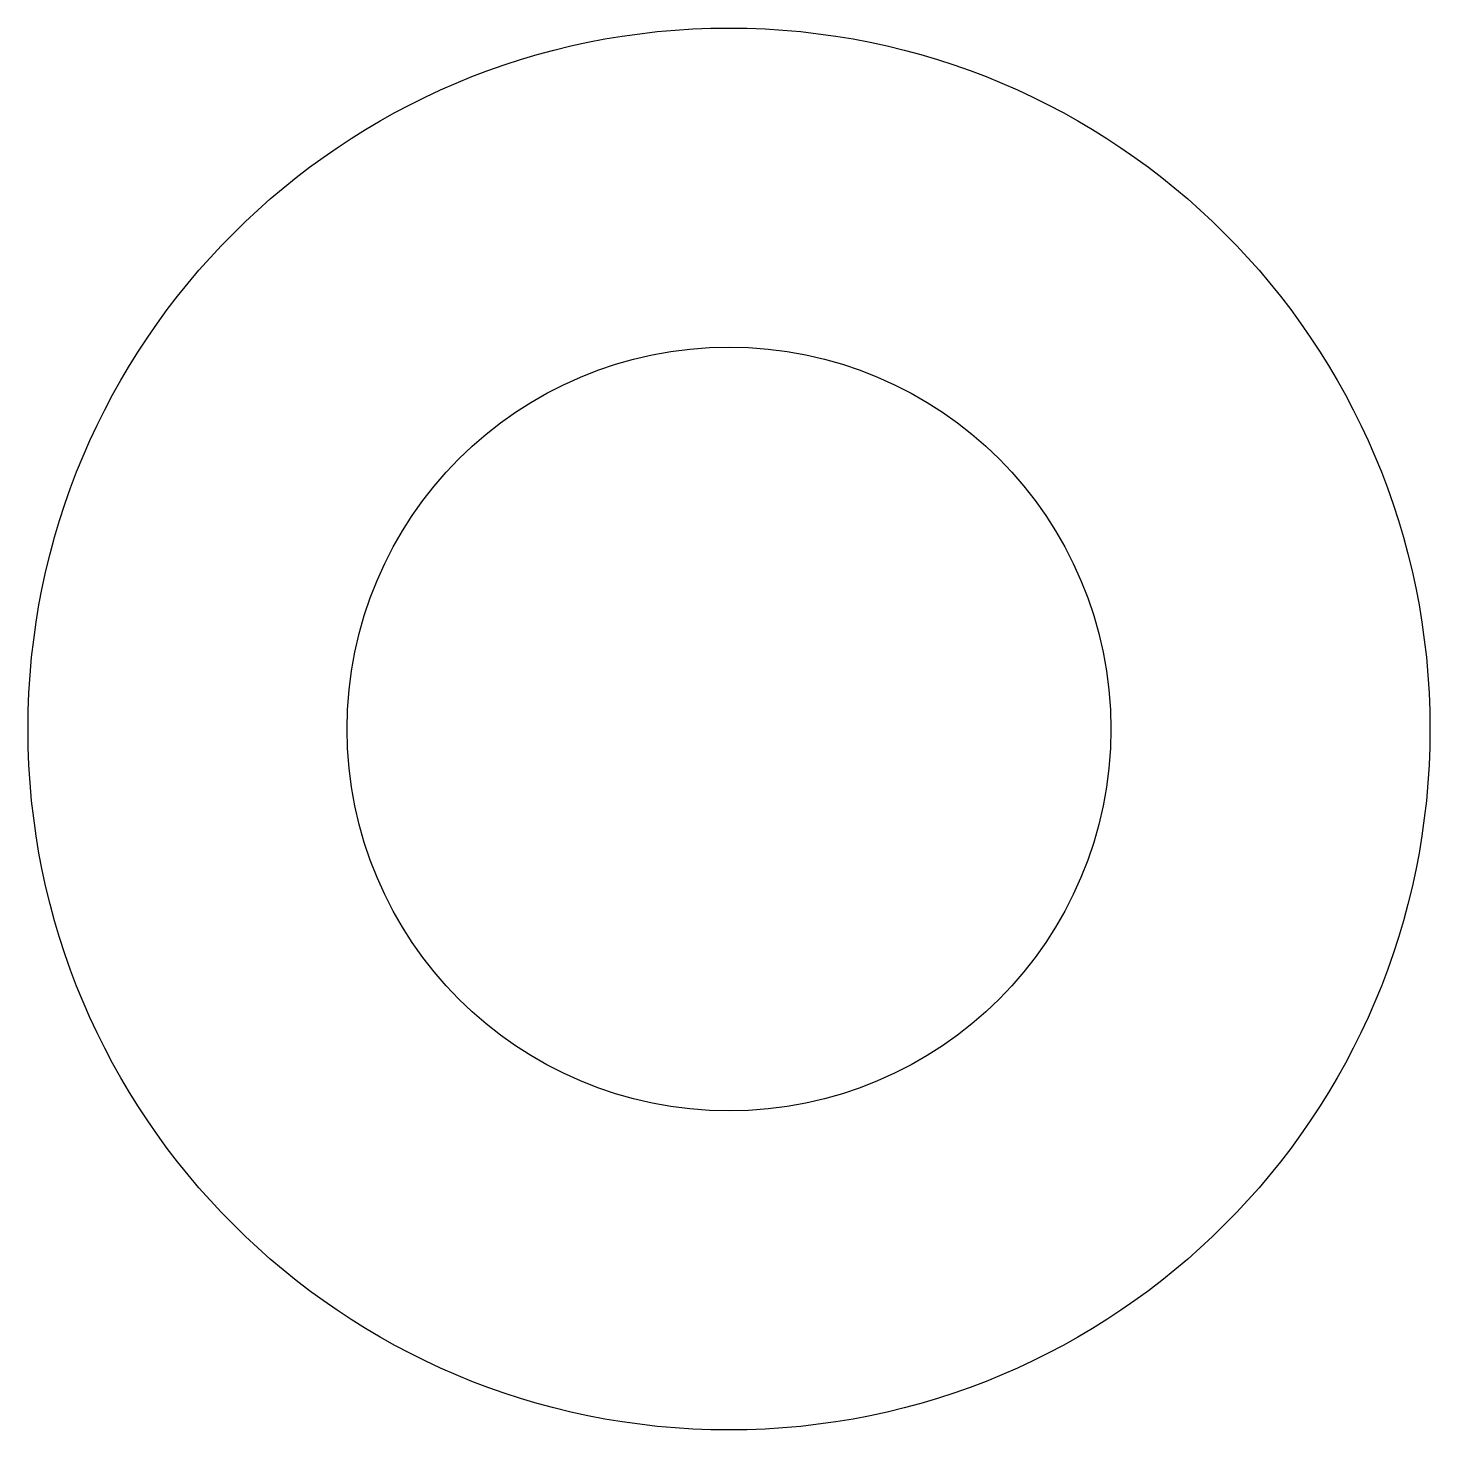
# Model space of a CAD drawing. Header units: millimetres. Extents: x -487.4 to -432.6, y -30.5 to 24.3.
import ezdxf

# ---------------------------------------------------------------- set-up
doc = ezdxf.new("R2010")
doc.units = ezdxf.units.MM
doc.layers.add('CUTOUTS', color=1, linetype='CONTINUOUS')
doc.layers.add('PERIMETER', color=5, linetype='CONTINUOUS')

msp = doc.modelspace()

# ---------------------------------------------------------------- linework, layer by layer
at = {"layer": 'CUTOUTS'}
msp.add_circle((-460, -3.0795), 14.925, dxfattribs=at)
at = {"layer": 'PERIMETER'}
msp.add_circle((-460, -3.0795), 27.394, dxfattribs=at)

doc.saveas('drawing.dxf')
